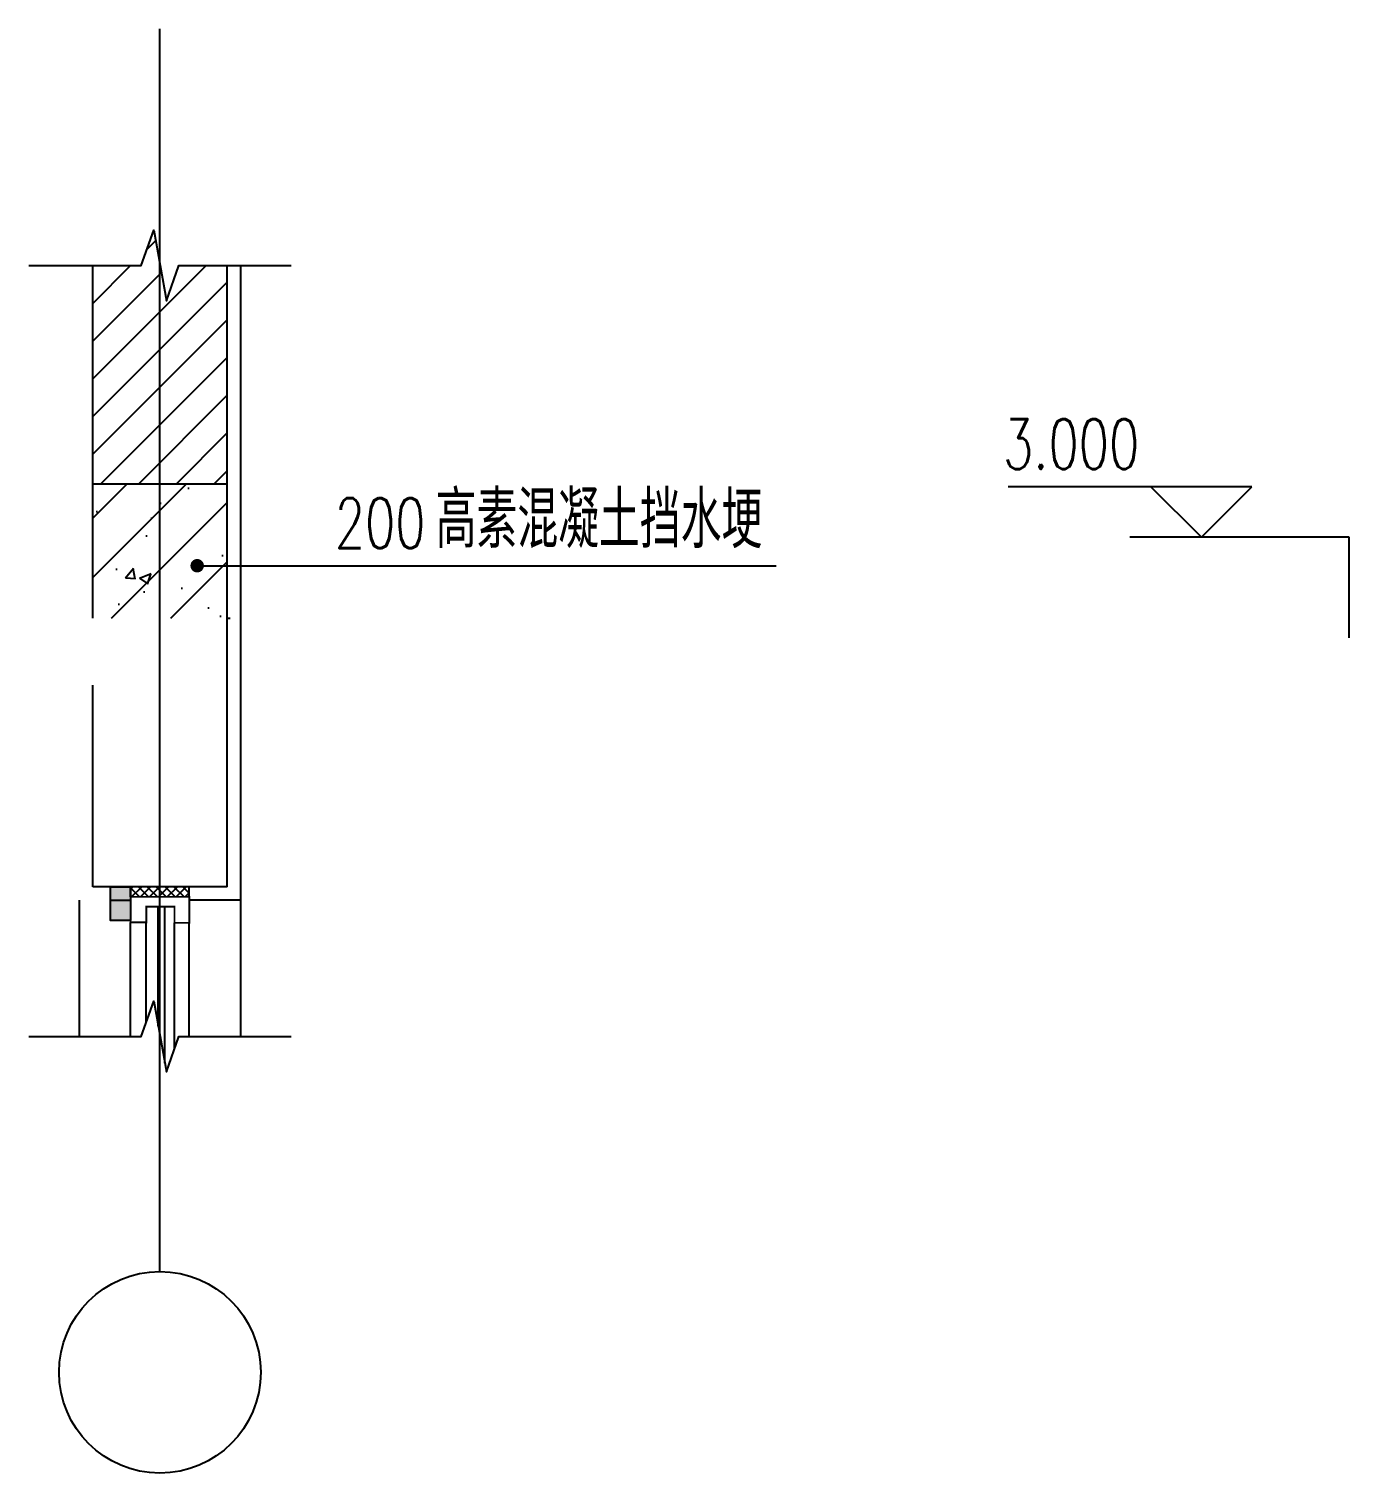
# Model space of a CAD drawing. Extents: x -4747 to 1060961, y -766984 to 396631.
# Drawn here: x 942449 to 944413, y -85617 to -83468 of the extents above; entities that cross this region are included whole.
import ezdxf

# ---------------------------------------------------------------- set-up
doc = ezdxf.new("R2010")
doc.units = 0
doc.header["$LTSCALE"] = 1000
doc.header["$MEASUREMENT"] = 0
doc.linetypes.add('DOTE', pattern=[2.42, 2, -0.2, 0.02, -0.2])
for name, color, linetype in [('AXIS', 3, 'CONTINUOUS'), ('DIM_ELEV', 3, 'CONTINUOUS'), ('DIM_LEAD', 3, 'CONTINUOUS'), ('DIM_SYMB', 3, 'CONTINUOUS'), ('DOTE', 1, 'DOTE'), ('PUB_TEXT', 7, 'CONTINUOUS'), ('WALL', 6, 'CONTINUOUS'), ('WINDOW', 4, 'CONTINUOUS'), ('做法', 252, 'CONTINUOUS'), ('剖面填充', 147, 'CONTINUOUS'), ('填充', 251, 'CONTINUOUS'), ('详图线条', 9, 'CONTINUOUS')]:
    doc.layers.add(name, color=color, linetype=linetype)
doc.styles.add('_TCH_DIM', font='SIMPLEX', dxfattribs={"bigfont": 'GBCBIG'})

msp = doc.modelspace()

# ---------------------------------------------------------------- hatches: boundary and pattern name
at = {"layer": 'WINDOW'}
h = msp.add_hatch(dxfattribs=at)
h.set_pattern_fill('ANSI37', color=256, scale=75, style=0)
h.set_pattern_definition([(315, (374989.025, -211641.858), (-6.62912607, -6.62912607), []), (225, (374989.025, -211641.858), (-6.62912607, 6.62912607), [])])
h.paths.add_polyline_path([(942687.9, -84744.6), (942687.9, -84759.6), (942641.7, -84759.6), (942641.7, -84744.6)])
h.paths.add_polyline_path([(942600.5, -84759.6), (942600.5, -84744.6), (942641.7, -84744.6), (942641.7, -84759.6)])
at = {"layer": '剖面填充'}
h = msp.add_hatch(dxfattribs=at)
h.set_pattern_fill('ANSI31', color=256, scale=25, style=0)
h.set_pattern_definition([(45, (153842.723, 151788.876), (-28.0633004, 28.0633004), [])])
h.paths.add_polyline_path([(942644.2, -83818.6), (942635.2, -83767.4), (942616.1, -83819.9), (942544.2, -83819.9), (942544.2, -84144.6), (942644.2, -84144.6)])
h.paths.add_polyline_path([(942744.2, -83819.9), (942672.3, -83819.9), (942653.7, -83872.4), (942644.2, -83818.6), (942644.2, -84144.6), (942744.2, -84144.6)])
h = msp.add_hatch(dxfattribs=at)
h.set_pattern_fill('钢筋混凝土', color=256, scale=25, style=0)
h.set_pattern_definition([(45, (153842.72, 151788.876), (-44.194174, 44.194174), []), (50, (153842.72, 151788.88), (179.315046, -15.688034), [18.75, -206.25]), (355, (153842.72, 151788.88), (-34.687833, 188.048033), [15, -165]), (100.4514, (153857.67, 151787.57), (144.627345, 172.359886), [15.935047, -175.28553]), (46.1842, (153842.72, 151838.88), (266.81026, -41.379754), [28.125, -309.375]), (96.6356, (153864.96, 151835.43), (233.66568, 243.52947), [23.90257, -262.92825]), (351.1842, (153842.72, 151838.88), (233.66549, 243.52965), [22.5, -247.5]), (21, (153867.72, 151826.38), (149.226763, -100.654723), [18.75, -206.25]), (326, (153867.72, 151826.38), (60.828833, 181.28751), [15, -165]), (71.4514, (153880.16, 151817.99), (210.055657, 80.632624), [15.935047, -175.28553]), (37.5, (153842.72, 151788.876), (3.039964, 83.2234635), [0, -163, 0, -167.5, 0, -165.625]), (7.5, (153842.72, 151788.88), (65.767384, 98.602928), [0, -95.5, 0, -159.25, 0, -63.125]), (327.5, (153786.97, 151788.876), (133.455609, -5.638718), [0, -62.5, 0, -195, 0, -258.75]), (317.5, (153761.97, 151788.88), (145.796542, 25.026246), [0, -81.25, 0, -129.5, 0, -183.75])])
h.paths.add_polyline_path([(942544.2, -84344.6), (942644.2, -84344.6), (942644.2, -84144.6), (942544.2, -84144.6)])
h.paths.add_polyline_path([(942744.2, -84144.6), (942644.2, -84144.6), (942644.2, -84344.6), (942744.2, -84344.6)])
at = {"layer": '填充'}
msp.add_hatch(color=256, dxfattribs=at).paths.add_polyline_path([(942570.5, -84744.6), (942600.5, -84744.6), (942600.5, -84794.6), (942570.5, -84794.6)])

# ---------------------------------------------------------------- linework, layer by layer
at = {"layer": 'AXIS'}
msp.add_circle((942644.2, -85467.2), 150, dxfattribs=at)
at = {"layer": 'DIM_ELEV', "linetype": 'BYBLOCK'}
for p, q in [((944268.6, -84149.1), (943906.1, -84149.1)), ((944193.6, -84224.1), (944118.6, -84149.1)), ((944193.6, -84224.1), (944268.6, -84149.1))]:
    msp.add_line(p, q, dxfattribs=at)
msp.add_lwpolyline([(944413.4, -84224.1), (944087.1, -84224.1)], dxfattribs=at)
at = {"layer": 'DIM_LEAD'}
for p, q in [((942699.6, -84266.7), (943320.7, -84266.7)), ((943320.7, -84266.7), (943560.8, -84266.7))]:
    msp.add_line(p, q, dxfattribs=at)
at = {"layer": 'DIM_LEAD', "const_width": 10}
msp.add_lwpolyline([(942694.6, -84266.7, 1), (942704.6, -84266.7, 1)], format="xyb", close=True, dxfattribs=at)
at = {"layer": 'DIM_SYMB'}
for points in [[(942449.2, -83819.9), (942616.1, -83819.9), (942635.2, -83767.4), (942653.7, -83872.4), (942672.3, -83819.9), (942839.2, -83819.9)], [(942449.2, -84967.4), (942616.1, -84967.4), (942635.2, -84914.9), (942653.7, -85019.9), (942672.3, -84967.4), (942839.2, -84967.4)]]:
    msp.add_lwpolyline(points, dxfattribs=at)
at = {"layer": 'DOTE'}
msp.add_line((942644.2, -85317.2), (942644.2, -83467.7), dxfattribs=at)
at = {"layer": 'WALL'}
for p, q in [((942544.2, -84344.6), (942544.2, -83819.9)), ((942744.2, -84344.6), (942744.2, -83819.9)), ((942744.2, -84744.6), (942744.2, -84344.6)), ((942544.2, -84744.6), (942544.2, -84444.6))]:
    msp.add_line(p, q, dxfattribs=at)
for points in [[(942544.2, -84144.6), (942744.2, -84144.6)], [(944413.4, -84374.1), (944413.4, -84224.1)], [(942744.2, -84344.6), (942748.9, -84344.6)], [(942744.2, -84744.6), (942544.2, -84744.6)]]:
    msp.add_lwpolyline(points, dxfattribs=at)
at = {"layer": 'WINDOW'}
for p, q in [((942641.7, -84951.8), (942641.7, -84774.1)), ((942651.4, -85006.9), (942651.4, -84774.1)), ((942600.5, -84967.4), (942600.5, -84797.5)), ((942623.9, -84946), (942623.9, -84797.5)), ((942665.8, -84985.8), (942665.8, -84798.1)), ((942687.9, -84967.4), (942687.9, -84798.1))]:
    msp.add_line(p, q, dxfattribs=at)
at = {"layer": 'WINDOW', "const_width": 2.62}
msp.add_lwpolyline([(942600.5, -84759.6), (942600.5, -84797.5), (942623.9, -84797.5), (942623.9, -84774.1), (942665.8, -84774.1), (942665.8, -84798.1), (942687.9, -84798.1), (942687.9, -84759.6), (942600.5, -84759.6)], dxfattribs=at)
at = {"layer": '做法'}
for p, q in [((942600.5, -84759.6), (942600.5, -84744.6)), ((942687.9, -84759.6), (942687.9, -84744.6))]:
    msp.add_line(p, q, dxfattribs=at)
at = {"layer": '填充'}
msp.add_lwpolyline([(942570.5, -84744.6), (942600.5, -84744.6), (942600.5, -84794.6), (942570.5, -84794.6)], close=True, dxfattribs=at)
at = {"layer": '详图线条'}
for points in [[(942764.2, -83819.9), (942764.2, -84764.6), (942687.9, -84764.6)], [(942524.2, -84764.6), (942524.2, -84967.4)], [(942764.2, -84764.6), (942764.2, -84967.4)]]:
    msp.add_lwpolyline(points, dxfattribs=at)
at = {"layer": '详图线条', "linetype": 'BYBLOCK'}
msp.add_lwpolyline([(942570.5, -84764.6), (942600.5, -84764.6)], dxfattribs=at)

# ---------------------------------------------------------------- texts
at = {"layer": 'PUB_TEXT', "linetype": 'BYBLOCK', "style": '_TCH_DIM', "width": 0.705882}
msp.add_text('3.000', height=74.38, dxfattribs=at).set_placement((943898.6, -84122.8))
at = {"layer": 'PUB_TEXT', "style": '_TCH_DIM'}
msp.add_text('高素混凝土挡水埂', height=84.4, dxfattribs=at).set_placement((943054.3, -84240.4))
at = {"layer": 'PUB_TEXT', "style": '_TCH_DIM', "width": 0.705882}
msp.add_text('200', height=74.38, dxfattribs=at).set_placement((942904.3, -84240.4))

doc.saveas('drawing.dxf')
